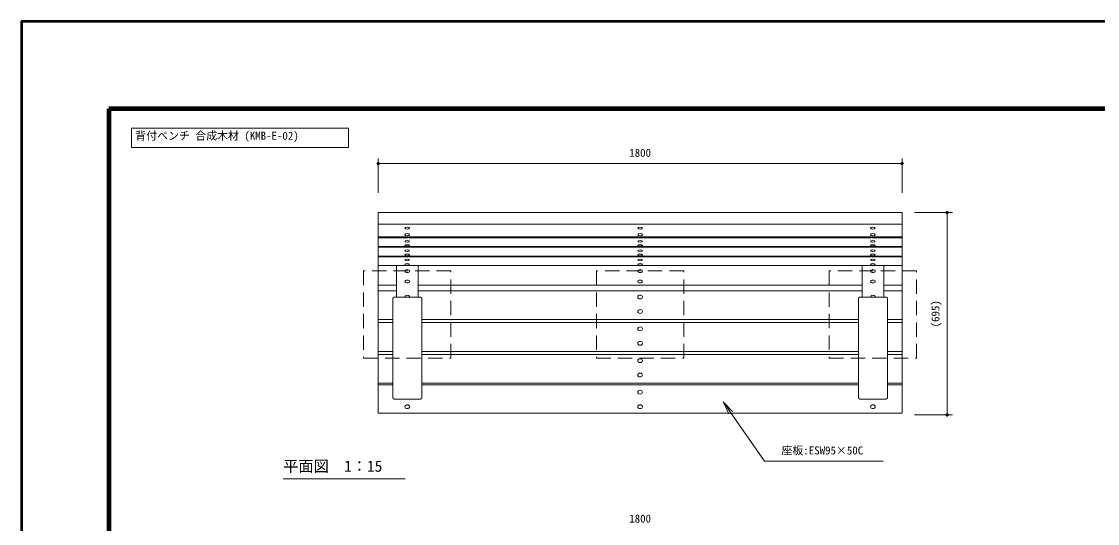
# Model space of a CAD drawing. Units: millimetres at full size, sheet at 1:15; details may follow other scales. Extents: x 0 to 6300, y 0 to 4455.
# Drawn here: x 0 to 3697, y 2732 to 4455 of the extents above; entities that cross this region are included whole.
import ezdxf
from ezdxf.enums import TextEntityAlignment as Align

# ---------------------------------------------------------------- set-up
doc = ezdxf.new("R2010")
doc.units = ezdxf.units.MM
doc.header["$LTSCALE"] = 15
doc.linetypes.add('USER1', pattern=[4.92126, 3.28084, -1.64042])
for name, color, linetype, lineweight in [('D-STR', 1, 'Continuous', 13), ('D-STR-DIM', 7, 'Continuous', 13), ('D-STR-HTXT', 7, 'Continuous', 13), ('D-TTL', 7, 'Continuous', 13), ('D-TTL-FRAM', 2, 'Continuous', 13)]:
    doc.layers.add(name, color=color, linetype=linetype, lineweight=lineweight)
doc.styles.add('ＭＳ ゴシック', font='')
doc.styles.get('ＭＳ ゴシック').set_extended_font_data('MS Gothic')

# ---------------------------------------------------------------- blocks, each defined once
blk = doc.blocks.new('filled_dot')
at = {"color": 0, "linetype": 'Continuous', "lineweight": -2, "const_width": 1.25}
blk.add_lwpolyline([(-0.625, 0, 1), (0.625, 0, 1)], format="xyb", close=True, dxfattribs=at)
blk = doc.blocks.new('open_arrow')
at = {"color": 0, "linetype": 'Continuous', "lineweight": -2}
blk.add_lwpolyline([(7.5, 1.25), (0, 0), (7.5, -1.25)], dxfattribs=at)

msp = doc.modelspace()

# ---------------------------------------------------------------- linework, layer by layer
at = {"layer": 'D-STR'}
for p, q in [((1225.48, 3110.94), (1225.48, 3799.15)), ((1225.48, 3799.15), (3025.48, 3799.15)), ((3025.48, 3110.94), (3025.48, 3799.15)), ((1225.48, 3759.59), (3025.48, 3759.59)), ((1225.48, 3716.2), (3025.48, 3716.2)), ((1225.48, 3712.29), (3025.48, 3712.29)), ((1225.48, 3682.72), (3025.48, 3682.72)), ((1225.48, 3680.13), (3025.48, 3680.13)), ((1225.48, 3649.86), (3025.48, 3649.86)), ((1225.48, 3647.97), (3025.48, 3647.97)), ((1225.48, 3617.7), (1287.98, 3617.7)), ((1362.98, 3617.7), (2887.98, 3617.7)), ((2962.98, 3617.7), (3025.48, 3617.7)), ((1225.48, 3549.76), (1287.98, 3549.76)), ((1362.98, 3549.76), (2887.98, 3549.76)), ((2962.98, 3549.76), (3025.48, 3549.76)), ((1225.48, 3531.13), (1287.98, 3531.13)), ((1362.98, 3531.13), (2887.98, 3531.13)), ((2962.98, 3531.13), (3025.48, 3531.13)), ((1225.48, 3432.16), (1275.48, 3432.16)), ((1225.48, 3421.95), (1275.48, 3421.95)), ((1375.48, 3432.16), (2875.48, 3432.16)), ((1375.48, 3421.95), (2875.48, 3421.95)), ((2975.48, 3432.16), (3025.48, 3432.16)), ((2975.48, 3421.95), (3025.48, 3421.95)), ((1225.48, 3322.98), (1275.48, 3322.98)), ((1225.48, 3312.77), (1275.48, 3312.77)), ((1375.48, 3322.98), (2875.48, 3322.98)), ((1375.48, 3312.77), (2875.48, 3312.77)), ((2975.48, 3322.98), (3025.48, 3322.98)), ((2975.48, 3312.77), (3025.48, 3312.77)), ((1225.48, 3213.84), (1275.48, 3213.84)), ((1225.48, 3207.8), (1275.48, 3207.8)), ((1375.48, 3213.84), (2875.48, 3213.84)), ((1375.48, 3207.8), (2875.48, 3207.8)), ((2975.48, 3213.84), (3025.48, 3213.84)), ((2975.48, 3207.8), (3025.48, 3207.8)), ((1225.48, 3110.94), (3025.48, 3110.94))]:
    msp.add_line(p, q, dxfattribs=at)
at = {"layer": 'D-STR', "linetype": 'USER1'}
for points in [[(1175.48, 3299.35), (1475.48, 3299.35), (1475.48, 3599.35), (1175.48, 3599.35)], [(1975.48, 3299.35), (2275.48, 3299.35), (2275.48, 3599.35), (1975.48, 3599.35)], [(2775.48, 3299.35), (3075.48, 3299.35), (3075.48, 3599.35), (2775.48, 3599.35)]]:
    msp.add_lwpolyline(points, close=True, dxfattribs=at)
at = {"layer": 'D-STR'}
for points in [[(1362.98, 3617.96), (1287.98, 3617.96), (1287.98, 3509.24), (1362.98, 3509.24)], [(2887.98, 3617.96), (2962.98, 3617.96), (2962.98, 3509.24), (2887.98, 3509.24)], [(1369.48, 3509.24), (1281.48, 3509.24), (1281.33, 3509.24), (1281.18, 3509.24), (1281.03, 3509.23), (1280.88, 3509.21), (1280.73, 3509.2), (1280.58, 3509.18), (1280.44, 3509.15), (1280.29, 3509.12), (1280.14, 3509.09), (1280, 3509.06), (1279.85, 3509.02), (1279.71, 3508.98), (1279.57, 3508.93), (1279.43, 3508.88), (1279.29, 3508.83), (1279.15, 3508.77), (1279.01, 3508.71), (1278.88, 3508.65), (1278.74, 3508.58), (1278.61, 3508.51), (1278.48, 3508.44), (1278.35, 3508.36), (1278.22, 3508.28), (1278.1, 3508.2), (1277.98, 3508.11), (1277.86, 3508.03), (1277.74, 3507.93), (1277.62, 3507.84), (1277.51, 3507.74), (1277.4, 3507.64), (1277.29, 3507.54), (1277.18, 3507.43), (1277.08, 3507.32), (1276.98, 3507.21), (1276.88, 3507.1), (1276.79, 3506.98), (1276.7, 3506.87), (1276.61, 3506.75), (1276.52, 3506.62), (1276.44, 3506.5), (1276.36, 3506.37), (1276.28, 3506.24), (1276.21, 3506.11), (1276.14, 3505.98), (1276.07, 3505.85), (1276.01, 3505.71), (1275.95, 3505.57), (1275.89, 3505.43), (1275.84, 3505.29), (1275.79, 3505.15), (1275.75, 3505.01), (1275.7, 3504.87), (1275.66, 3504.72), (1275.63, 3504.58), (1275.6, 3504.43), (1275.57, 3504.28), (1275.55, 3504.14), (1275.53, 3503.99), (1275.51, 3503.84), (1275.5, 3503.69), (1275.49, 3503.54), (1275.48, 3503.39), (1275.48, 3503.24), (1275.48, 3165.24), (1275.48, 3165.09), (1275.49, 3164.94), (1275.5, 3164.79), (1275.51, 3164.65), (1275.53, 3164.5), (1275.55, 3164.35), (1275.57, 3164.2), (1275.6, 3164.05), (1275.63, 3163.91), (1275.66, 3163.76), (1275.7, 3163.62), (1275.75, 3163.47), (1275.79, 3163.33), (1275.84, 3163.19), (1275.89, 3163.05), (1275.95, 3162.91), (1276.01, 3162.77), (1276.07, 3162.64), (1276.14, 3162.51), (1276.21, 3162.37), (1276.28, 3162.24), (1276.36, 3162.11), (1276.44, 3161.99), (1276.52, 3161.86), (1276.61, 3161.74), (1276.7, 3161.62), (1276.79, 3161.5), (1276.88, 3161.39), (1276.98, 3161.27), (1277.08, 3161.16), (1277.18, 3161.05), (1277.29, 3160.95), (1277.4, 3160.84), (1277.51, 3160.74), (1277.62, 3160.65), (1277.74, 3160.55), (1277.86, 3160.46), (1277.98, 3160.37), (1278.1, 3160.29), (1278.22, 3160.2), (1278.35, 3160.12), (1278.48, 3160.05), (1278.61, 3159.97), (1278.74, 3159.9), (1278.88, 3159.84), (1279.01, 3159.77), (1279.15, 3159.71), (1279.29, 3159.66), (1279.43, 3159.6), (1279.57, 3159.56), (1279.71, 3159.51), (1279.85, 3159.47), (1280, 3159.43), (1280.14, 3159.39), (1280.29, 3159.36), (1280.44, 3159.33), (1280.58, 3159.31), (1280.73, 3159.29), (1280.88, 3159.27), (1281.03, 3159.26), (1281.18, 3159.25), (1281.33, 3159.24), (1281.48, 3159.24), (1369.48, 3159.24), (1369.63, 3159.24), (1369.78, 3159.25), (1369.93, 3159.26), (1370.08, 3159.27), (1370.22, 3159.29), (1370.37, 3159.31), (1370.52, 3159.33), (1370.67, 3159.36), (1370.81, 3159.39), (1370.96, 3159.43), (1371.1, 3159.47), (1371.25, 3159.51), (1371.39, 3159.56), (1371.53, 3159.6), (1371.67, 3159.66), (1371.81, 3159.71), (1371.95, 3159.77), (1372.08, 3159.84), (1372.22, 3159.9), (1372.35, 3159.97), (1372.48, 3160.05), (1372.61, 3160.12), (1372.73, 3160.2), (1372.86, 3160.29), (1372.98, 3160.37), (1373.1, 3160.46), (1373.22, 3160.55), (1373.34, 3160.65), (1373.45, 3160.74), (1373.56, 3160.84), (1373.67, 3160.95), (1373.77, 3161.05), (1373.88, 3161.16), (1373.98, 3161.27), (1374.07, 3161.39), (1374.17, 3161.5), (1374.26, 3161.62), (1374.35, 3161.74), (1374.44, 3161.86), (1374.52, 3161.99), (1374.6, 3162.11), (1374.67, 3162.24), (1374.75, 3162.37), (1374.82, 3162.51), (1374.88, 3162.64), (1374.95, 3162.77), (1375.01, 3162.91), (1375.06, 3163.05), (1375.12, 3163.19), (1375.17, 3163.33), (1375.21, 3163.47), (1375.25, 3163.62), (1375.29, 3163.76), (1375.33, 3163.91), (1375.36, 3164.05), (1375.39, 3164.2), (1375.41, 3164.35), (1375.43, 3164.5), (1375.45, 3164.65), (1375.46, 3164.79), (1375.47, 3164.94), (1375.48, 3165.09), (1375.48, 3165.24), (1375.48, 3503.24), (1375.48, 3503.39), (1375.47, 3503.54), (1375.46, 3503.69), (1375.45, 3503.84), (1375.43, 3503.99), (1375.41, 3504.14), (1375.39, 3504.28), (1375.36, 3504.43), (1375.33, 3504.58), (1375.29, 3504.72), (1375.25, 3504.87), (1375.21, 3505.01), (1375.17, 3505.15), (1375.12, 3505.29), (1375.06, 3505.43), (1375.01, 3505.57), (1374.95, 3505.71), (1374.88, 3505.85), (1374.82, 3505.98), (1374.75, 3506.11), (1374.67, 3506.24), (1374.6, 3506.37), (1374.52, 3506.5), (1374.44, 3506.62), (1374.35, 3506.75), (1374.26, 3506.87), (1374.17, 3506.98), (1374.07, 3507.1), (1373.98, 3507.21), (1373.88, 3507.32), (1373.77, 3507.43), (1373.67, 3507.54), (1373.56, 3507.64), (1373.45, 3507.74), (1373.34, 3507.84), (1373.22, 3507.93), (1373.1, 3508.03), (1372.98, 3508.11), (1372.86, 3508.2), (1372.73, 3508.28), (1372.61, 3508.36), (1372.48, 3508.44), (1372.35, 3508.51), (1372.22, 3508.58), (1372.08, 3508.65), (1371.95, 3508.71), (1371.81, 3508.77), (1371.67, 3508.83), (1371.53, 3508.88), (1371.39, 3508.93), (1371.25, 3508.98), (1371.1, 3509.02), (1370.96, 3509.06), (1370.81, 3509.09), (1370.67, 3509.12), (1370.52, 3509.15), (1370.37, 3509.18), (1370.22, 3509.2), (1370.08, 3509.21), (1369.93, 3509.23), (1369.78, 3509.24), (1369.63, 3509.24)], [(2881.48, 3509.24), (2969.48, 3509.24), (2969.63, 3509.24), (2969.78, 3509.24), (2969.93, 3509.23), (2970.08, 3509.21), (2970.22, 3509.2), (2970.37, 3509.18), (2970.52, 3509.15), (2970.67, 3509.12), (2970.81, 3509.09), (2970.96, 3509.06), (2971.1, 3509.02), (2971.25, 3508.98), (2971.39, 3508.93), (2971.53, 3508.88), (2971.67, 3508.83), (2971.81, 3508.77), (2971.95, 3508.71), (2972.08, 3508.65), (2972.22, 3508.58), (2972.35, 3508.51), (2972.48, 3508.44), (2972.61, 3508.36), (2972.73, 3508.28), (2972.86, 3508.2), (2972.98, 3508.11), (2973.1, 3508.03), (2973.22, 3507.93), (2973.34, 3507.84), (2973.45, 3507.74), (2973.56, 3507.64), (2973.67, 3507.54), (2973.77, 3507.43), (2973.88, 3507.32), (2973.98, 3507.21), (2974.08, 3507.1), (2974.17, 3506.98), (2974.26, 3506.87), (2974.35, 3506.75), (2974.44, 3506.62), (2974.52, 3506.5), (2974.6, 3506.37), (2974.68, 3506.24), (2974.75, 3506.11), (2974.82, 3505.98), (2974.88, 3505.85), (2974.95, 3505.71), (2975.01, 3505.57), (2975.06, 3505.43), (2975.12, 3505.29), (2975.17, 3505.15), (2975.21, 3505.01), (2975.25, 3504.87), (2975.29, 3504.72), (2975.33, 3504.58), (2975.36, 3504.43), (2975.39, 3504.28), (2975.41, 3504.14), (2975.43, 3503.99), (2975.45, 3503.84), (2975.46, 3503.69), (2975.47, 3503.54), (2975.48, 3503.39), (2975.48, 3503.24), (2975.48, 3165.24), (2975.48, 3165.09), (2975.47, 3164.94), (2975.46, 3164.79), (2975.45, 3164.65), (2975.43, 3164.5), (2975.41, 3164.35), (2975.39, 3164.2), (2975.36, 3164.05), (2975.33, 3163.91), (2975.29, 3163.76), (2975.25, 3163.62), (2975.21, 3163.47), (2975.17, 3163.33), (2975.12, 3163.19), (2975.06, 3163.05), (2975.01, 3162.91), (2974.95, 3162.77), (2974.88, 3162.64), (2974.82, 3162.51), (2974.75, 3162.37), (2974.68, 3162.24), (2974.6, 3162.11), (2974.52, 3161.99), (2974.44, 3161.86), (2974.35, 3161.74), (2974.26, 3161.62), (2974.17, 3161.5), (2974.08, 3161.39), (2973.98, 3161.27), (2973.88, 3161.16), (2973.77, 3161.05), (2973.67, 3160.95), (2973.56, 3160.84), (2973.45, 3160.74), (2973.34, 3160.65), (2973.22, 3160.55), (2973.1, 3160.46), (2972.98, 3160.37), (2972.86, 3160.29), (2972.73, 3160.2), (2972.61, 3160.12), (2972.48, 3160.05), (2972.35, 3159.97), (2972.22, 3159.9), (2972.08, 3159.84), (2971.95, 3159.77), (2971.81, 3159.71), (2971.67, 3159.66), (2971.53, 3159.6), (2971.39, 3159.56), (2971.25, 3159.51), (2971.1, 3159.47), (2970.96, 3159.43), (2970.81, 3159.39), (2970.67, 3159.36), (2970.52, 3159.33), (2970.37, 3159.31), (2970.22, 3159.29), (2970.08, 3159.27), (2969.93, 3159.26), (2969.78, 3159.25), (2969.63, 3159.24), (2969.48, 3159.24), (2881.48, 3159.24), (2881.33, 3159.24), (2881.18, 3159.25), (2881.03, 3159.26), (2880.88, 3159.27), (2880.73, 3159.29), (2880.58, 3159.31), (2880.44, 3159.33), (2880.29, 3159.36), (2880.14, 3159.39), (2880, 3159.43), (2879.85, 3159.47), (2879.71, 3159.51), (2879.57, 3159.56), (2879.43, 3159.6), (2879.29, 3159.66), (2879.15, 3159.71), (2879.01, 3159.77), (2878.88, 3159.84), (2878.74, 3159.9), (2878.61, 3159.97), (2878.48, 3160.05), (2878.35, 3160.12), (2878.22, 3160.2), (2878.1, 3160.29), (2877.98, 3160.37), (2877.86, 3160.46), (2877.74, 3160.55), (2877.62, 3160.65), (2877.51, 3160.74), (2877.4, 3160.84), (2877.29, 3160.95), (2877.18, 3161.05), (2877.08, 3161.16), (2876.98, 3161.27), (2876.88, 3161.39), (2876.79, 3161.5), (2876.7, 3161.62), (2876.61, 3161.74), (2876.52, 3161.86), (2876.44, 3161.99), (2876.36, 3162.11), (2876.28, 3162.24), (2876.21, 3162.37), (2876.14, 3162.51), (2876.07, 3162.64), (2876.01, 3162.77), (2875.95, 3162.91), (2875.89, 3163.05), (2875.84, 3163.19), (2875.79, 3163.33), (2875.75, 3163.47), (2875.7, 3163.62), (2875.66, 3163.76), (2875.63, 3163.91), (2875.6, 3164.05), (2875.57, 3164.2), (2875.55, 3164.35), (2875.53, 3164.5), (2875.51, 3164.65), (2875.5, 3164.79), (2875.49, 3164.94), (2875.48, 3165.24), (2875.48, 3503.24), (2875.48, 3503.39), (2875.49, 3503.54), (2875.5, 3503.69), (2875.51, 3503.84), (2875.53, 3503.99), (2875.55, 3504.14), (2875.57, 3504.28), (2875.6, 3504.43), (2875.63, 3504.58), (2875.66, 3504.72), (2875.7, 3504.87), (2875.75, 3505.01), (2875.79, 3505.15), (2875.84, 3505.29), (2875.89, 3505.43), (2875.95, 3505.57), (2876.01, 3505.71), (2876.07, 3505.85), (2876.14, 3505.98), (2876.21, 3506.11), (2876.28, 3506.24), (2876.36, 3506.37), (2876.44, 3506.5), (2876.52, 3506.62), (2876.61, 3506.75), (2876.7, 3506.87), (2876.79, 3506.98), (2876.88, 3507.1), (2876.98, 3507.21), (2877.08, 3507.32), (2877.18, 3507.43), (2877.29, 3507.54), (2877.4, 3507.64), (2877.51, 3507.74), (2877.62, 3507.84), (2877.74, 3507.93), (2877.86, 3508.03), (2877.98, 3508.11), (2878.1, 3508.2), (2878.22, 3508.28), (2878.35, 3508.36), (2878.48, 3508.44), (2878.61, 3508.51), (2878.74, 3508.58), (2878.88, 3508.65), (2879.01, 3508.71), (2879.15, 3508.77), (2879.29, 3508.83), (2879.43, 3508.88), (2879.57, 3508.93), (2879.71, 3508.98), (2879.85, 3509.02), (2880, 3509.06), (2880.14, 3509.09), (2880.29, 3509.12), (2880.44, 3509.15), (2880.58, 3509.18), (2880.73, 3509.2), (2880.88, 3509.21), (2881.03, 3509.23), (2881.18, 3509.24), (2881.33, 3509.24)]]:
    msp.add_lwpolyline(points, close=True, dxfattribs=at)
for centre, major_axis, ratio in [((1325.48, 3746.04), (-8, 0), 0.457437), ((2125.48, 3746.04), (8, 0), 0.457437), ((2925.48, 3746.04), (8, 0), 0.457437), ((1325.48, 3723.35), (-8, 0), 0.457437), ((1325.48, 3700.87), (-8, 0), 0.344792), ((2125.48, 3723.35), (8, 0), 0.457437), ((2125.48, 3700.87), (8, 0), 0.344792), ((2925.48, 3723.35), (8, 0), 0.457437), ((2925.48, 3700.87), (8, 0), 0.344792), ((1325.48, 3686.25), (-8, 0), 0.344793), ((1325.48, 3668.71), (-8, 0), 0.344792), ((2125.48, 3686.25), (8, 0), 0.344793), ((2125.48, 3668.71), (8, 0), 0.344792), ((2925.48, 3686.25), (8, 0), 0.344793), ((2925.48, 3668.71), (8, 0), 0.344792), ((1325.48, 3654.09), (-8, 0), 0.344792), ((1325.48, 3636.55), (-8, 0), 0.344793), ((1325.48, 3621.93), (-8, 0), 0.344793), ((2125.48, 3654.09), (8, 0), 0.344792), ((2125.48, 3636.55), (8, 0), 0.344793), ((2125.48, 3621.93), (8, 0), 0.344793), ((2925.48, 3654.09), (8, 0), 0.344792), ((2925.48, 3636.55), (8, 0), 0.344793), ((2925.48, 3621.93), (8, 0), 0.344793), ((1325.48, 3598.46), (-8, 0), 0.625678), ((2125.48, 3598.46), (8, 0), 0.625678), ((2925.48, 3598.46), (8, 0), 0.625678), ((1325.48, 3562.9), (-8, 0), 0.625677), ((2125.48, 3562.9), (8, 0), 0.625677), ((2925.48, 3562.9), (8, 0), 0.625677), ((2125.48, 3509.59), (8, 0), 0.81482), ((2125.48, 3459.96), (8, 0), 0.814818), ((2125.48, 3400.41), (8, 0), 0.81482), ((2125.48, 3350.78), (8, 0), 0.814845), ((2125.48, 3291.23), (8, 0), 0.814807), ((2125.48, 3241.6), (8, 0), 0.814818), ((2125.48, 3183), (8, 0), 0.814984), ((1325.48, 3133.07), (-8, 0), 0.814982), ((2125.48, 3133.07), (8, 0), 0.814982), ((2925.48, 3133.07), (8, 0), 0.814982)]:
    msp.add_ellipse(centre, major_axis=major_axis, ratio=ratio, dxfattribs=at)
for centre, major_axis, start_param, end_param in [((1325.48, 3509.59), (-8, 0), 3.0881173, 6.3366607), ((2925.48, 3509.59), (8, 0), 6.22971, 9.4782533)]:
    msp.add_ellipse(centre, major_axis=major_axis, ratio=0.81482, start_param=start_param, end_param=end_param, dxfattribs=at)
at = {"layer": 'D-STR-DIM'}
for p, q in [((1225.48, 3867.09), (1225.48, 3985.5)), ((1225.48, 3967.5), (3025.48, 3967.5)), ((3025.48, 3867.09), (3025.48, 3985.5)), ((3067.63, 3799.15), (3198.3, 3799.15)), ((3180.3, 3799.15), (3180.3, 3104.79)), ((3067.63, 3104.79), (3198.3, 3104.79))]:
    msp.add_line(p, q, dxfattribs=at)
at = {"layer": 'D-STR-HTXT'}
msp.add_line((898.55, 2885.34), (1318.55, 2885.34), dxfattribs=at)
msp.add_lwpolyline([(2411.18, 3149.38), (2552.84, 2945.89), (2597.84, 2945.89), (2960.08, 2945.89)], dxfattribs=at)
at = {"layer": 'D-TTL', "color": 2, "lineweight": 140}
for p, q in [((6000, 4155), (300, 4155)), ((300, 4155), (300, 300))]:
    msp.add_line(p, q, dxfattribs=at)
at = {"layer": 'D-TTL', "color": 2, "lineweight": 50}
msp.add_lwpolyline([(0, 0), (6300, 0), (6300, 4455), (0, 4455)], close=True, dxfattribs=at)
at = {"layer": 'D-TTL-FRAM'}
msp.add_lwpolyline([(377.97, 4089.5), (1123.41, 4089.5), (1123.41, 4022.61), (377.97, 4022.61)], close=True, dxfattribs=at)

# ---------------------------------------------------------------- block references
at = {"layer": 'D-STR-DIM', "xscale": 4.5, "yscale": 4.5}
msp.add_blockref('filled_dot', (1225.48, 3967.5), dxfattribs=at)
for p, rotation in [((3025.48, 3967.5), 180), ((3180.3, 3799.15), 270), ((3180.3, 3104.79), 90)]:
    msp.add_blockref('filled_dot', p, dxfattribs=dict(at, rotation=rotation))
at = {"layer": 'D-STR-HTXT', "xscale": 6, "yscale": 6, "rotation": 304.8}
msp.add_blockref('open_arrow', (2411.18, 3149.38), dxfattribs=at)

# ---------------------------------------------------------------- texts
at = {"layer": 'D-STR-DIM', "style": 'ＭＳ ゴシック'}
for p in [(2125.48, 4018.31), (2125.48, 2762.73)]:
    msp.add_text('1800', height=27.49, dxfattribs=at).set_placement(p, align=Align.TOP_CENTER)
msp.add_text('(695)', height=27.49, rotation=90, dxfattribs=at).set_placement((3126.34, 3451.97), align=Align.TOP_CENTER)
at = {"layer": 'D-STR-HTXT', "style": 'ＭＳ ゴシック'}
for s, height, p in [('背付ベンチ 合成木材 (KMB-E-02)', 27.49, (390.69, 4076.76)), ('座板:ESW95×50C', 27.49, (2611.15, 2996.71)), ('平面図\u30001：15', 38.49, (898.55, 2948.34))]:
    msp.add_text(s, height=height, dxfattribs=at).set_placement(p, align=Align.TOP_LEFT)

doc.saveas('drawing.dxf')
